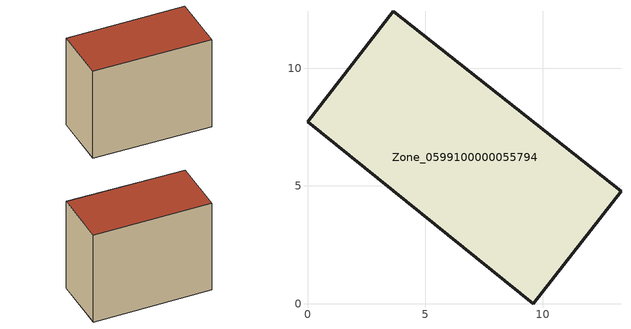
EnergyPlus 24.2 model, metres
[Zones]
Zone_0599100000055794
 floor ground (C_G): 0,7.73 3.64,12.41 13.31,4.78 9.59,0 z3.21
 wall outside (C_F): 3.64,12.41 0,7.73 9.59,0 13.31,4.78 3.64,12.41 z3.21:13.28
 roof outside (C_R): 9.59,0 13.31,4.78 3.64,12.41 0,7.73 z13.28
[BUILDING]
Pand.0599100000055794: North Axis=0; Terrain=City; Loads Convergence Tolerance Value=0.04; Temperature Convergence Tolerance Value=0.4; Solar Distribution=FullExterior; Maximum Number of Warmup Days=25; Minimum Number of Warmup Days=1
[Site:Location]
Rotterdam.The.Hague.AP_ZH_NLD Design_Conditions: Latitude=51.96; Longitude=4.45; Time Zone=1; Elevation=-4.5
[SITE:GROUNDTEMPERATURE:BUILDINGSURFACE]
18, 18, 18, 18, 18, 18, 18, 18, 18, 18, 18, 18
[MATERIAL] Thermal Absorptance=0.9; Solar Absorptance=0.7; Visible Absorptance=0.7
Name | Roughness | Thickness | Conductivity | Density | Specific Heat
G.TI.1946 | MediumSmooth | 0.15 | 1 | 540 | 1210
F.TI.1946 | Rough | 0.3 | 0.857143 | 1920 | 840
R.TI.1946 | MediumRough | 0.2 | 0.1 | 1500 | 1000
[CONSTRUCTION]
C_G: G.TI.1946
C_F: F.TI.1946
C_R: R.TI.1946
[ZONE]
Zone_0599100000055794: Type=1; Multiplier=1; Ceiling Height=Autocalculate; Volume=Autocalculate; Floor Area=autocalculate; Part of Total Floor Area=Yes
[ZONEINFILTRATION:DESIGNFLOWRATE]
Infil_Zone_0599100000055794: Zone or ZoneList or Space or SpaceList=Zone_0599100000055794; Schedule=AlwaysOn; Design Flow Rate Calculation Method=Flow/Area; Flow Rate per Floor Area=0.003; Constant Term Coefficient=1; Temperature Term Coefficient=0; Velocity Term Coefficient=0; Velocity Squared Term Coefficient=0
[HVACTEMPLATE:ZONE:IDEALLOADSAIRSYSTEM]
Zone_0599100000055794: Maximum Heating Supply Air Temperature=50; Minimum Cooling Supply Air Temperature=13; Maximum Heating Supply Air Humidity Ratio=0.0156; Minimum Cooling Supply Air Humidity Ratio=0.0077; Heating Limit=NoLimit; Cooling Limit=NoLimit; Dehumidification Control Type=ConstantSensibleHeatRatio; Cooling Sensible Heat Ratio=0.7; Dehumidification Setpoint=60; Humidification Control Type=None; Humidification Setpoint=30; Outdoor Air Method=None; Outdoor Air Flow Rate per Person=0.00944; Outdoor Air Flow Rate per Zone Floor Area=0; Outdoor Air Flow Rate per Zone=0; Demand Controlled Ventilation Type=None; Outdoor Air Economizer Type=NoEconomizer; Heat Recovery Type=None; Sensible Heat Recovery Effectiveness=0.7; Latent Heat Recovery Effectiveness=0.65
[ZONECONTROL:THERMOSTAT]
ThermostatControl_Zone_0599100000055794: Zone or ZoneList=Zone_0599100000055794; Control Type Schedule=DualSetpointControlType; Control 1=Thermostat_Zone_0599100000055794; Temperature Difference Between Cutout And Setpoint=0
[THERMOSTATSETPOINT:DUALSETPOINT]
Thermostat_Zone_0599100000055794: Heating Setpoint Temperature Schedule=HeatingSetpoint_Zone_0599100000055794; Cooling Setpoint Temperature Schedule=CoolingSetpoint_Zone_0599100000055794
[SCHEDULE:COMPACT]
HeatingSetpoint_Zone_0599100000055794: Through: 12/31, For: AllDays, Until: 24:00, 21
CoolingSetpoint_Zone_0599100000055794: Through: 12/31, For: AllDays, Until: 24:00, 24
DualSetpointControlType: Through: 12/31, For: AllDays, Until: 24:00, 4
AlwaysOn: Through: 12/31, For: AllDays, Until: 24:00, 1
